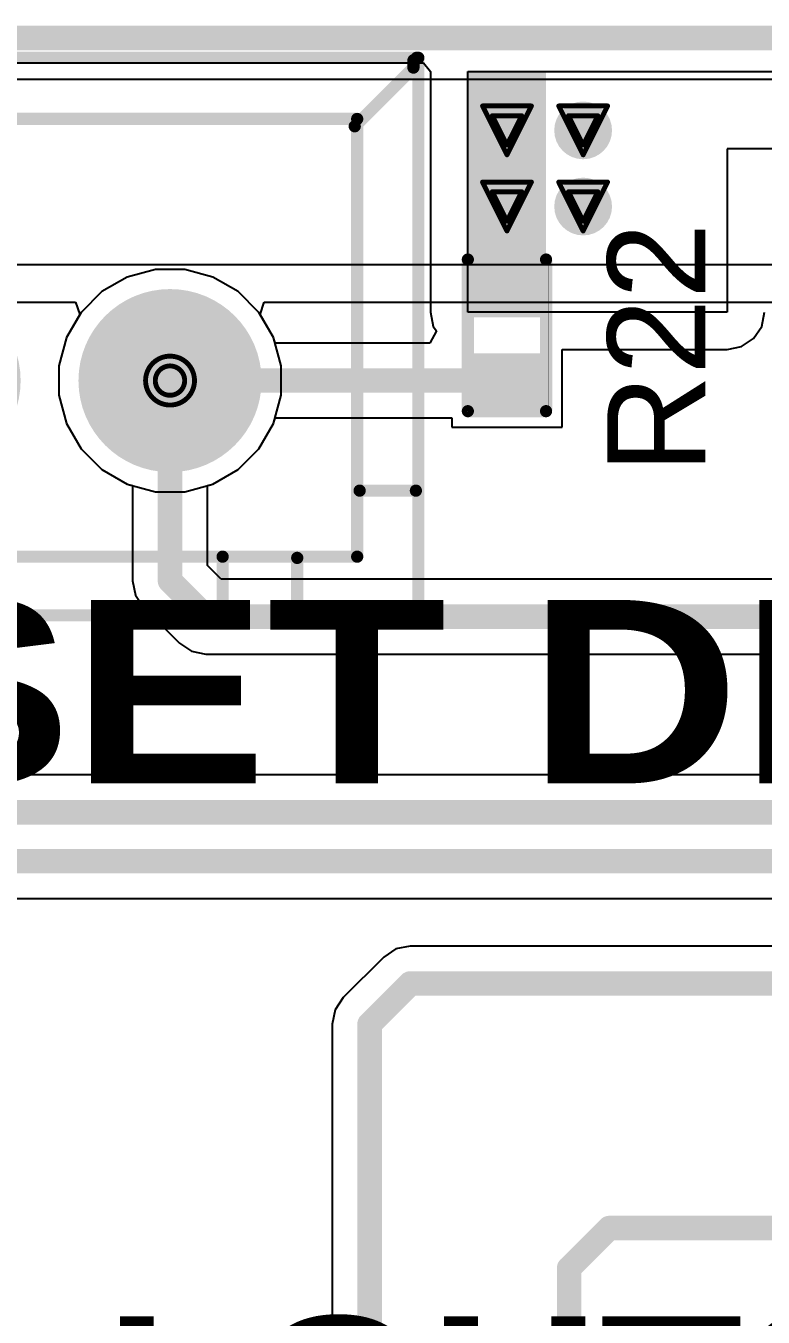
# Model space of a CAD drawing. Header units: inches. Extents: x -1 to 208, y -10 to 150.
# Drawn here: x 13.7 to 21.35, y 61.71 to 75.13 of the extents above; entities that cross this region are included whole.
import ezdxf

# ---------------------------------------------------------------- set-up
doc = ezdxf.new("R2010")
doc.units = ezdxf.units.IN
for name, color, linetype in [('Board Outline', 216, 'Continuous'), ('Bottom Layer', 5, 'Continuous'), ('Bottom Solder', 6, 'Continuous'), ('Drill Drawing', 1, 'Continuous'), ('Multi-Layer', 9, 'Continuous'), ('Pad Holes', 156, 'Continuous'), ('Top Layer', 1, 'Continuous'), ('Top Overlay', 2, 'Continuous'), ('Top Paste', 8, 'Continuous'), ('Top Solder', 216, 'Continuous'), ('Via Holes', 16, 'Continuous')]:
    doc.layers.add(name, color=color, linetype=linetype)
doc.styles.add('Arial', font='', dxfattribs={"height": 0.2})
doc.styles.add('Arial Black_Bold', font='', dxfattribs={"height": 0.2})
doc.styles.get('Arial').set_extended_font_data('Arial')
doc.styles.get('Arial Black_Bold').set_extended_font_data('Arial Black', bold=True)

# ---------------------------------------------------------------- blocks, each defined once
blk = doc.blocks.new('R___0402_56')
at = {"layer": 'Top Layer'}
for points in [[(-0.699, -0.318), (-0.699, 0.318), (-0.241, 0.318), (-0.241, -0.318)], [(0.241, -0.318), (0.241, 0.318), (0.699, 0.318), (0.699, -0.318)]]:
    blk.add_hatch(color=1, dxfattribs=at).paths.add_polyline_path(points)
at = {"layer": 'Top Paste'}
for points in [[(-0.699, -0.318), (-0.699, 0.318), (-0.241, 0.318), (-0.241, -0.318)], [(0.241, -0.318), (0.241, 0.318), (0.699, 0.318), (0.699, -0.318)]]:
    blk.add_hatch(color=8, dxfattribs=at).paths.add_polyline_path(points)
at = {"layer": 'Top Solder'}
for points in [[(-0.754, -0.373), (-0.754, 0.373), (-0.186, 0.373), (-0.186, -0.373)], [(0.186, -0.373), (0.186, 0.373), (0.754, 0.373), (0.754, -0.373)]]:
    blk.add_hatch(color=216, dxfattribs=at).paths.add_polyline_path(points)
at = {"layer": 'Top Overlay'}
for points in [[(-0.787, 0.406, 0.127, 0.127, 0), (0.787, 0.406, 0.127, 0.127, 0)], [(-0.787, 0.406, 0.127, 0.127, 0), (-0.787, -0.406, 0.127, 0.127, 0)], [(0.787, 0.406, 0.127, 0.127, 0), (0.787, -0.406, 0.127, 0.127, 0)], [(-0.787, -0.406, 0.127, 0.127, 0), (0.787, -0.406, 0.127, 0.127, 0)], [(-0.813, -0.432, 0.00323, 0.00323, 0), (0.813, -0.432, 0.00323, 0.00323, 0)]]:
    blk.add_lwpolyline(points, format="xyseb", dxfattribs=at)
for points in [[(-0.819, 0.406, 0.0635, 0.0635, 1), (-0.756, 0.406, 0.0635, 0.0635, 1)], [(-0.819, 0.406, 0.0635, 0.0635, 1), (-0.756, 0.406, 0.0635, 0.0635, 1)], [(0.756, 0.406, 0.0635, 0.0635, 1), (0.819, 0.406, 0.0635, 0.0635, 1)], [(0.756, 0.406, 0.0635, 0.0635, 1), (0.819, 0.406, 0.0635, 0.0635, 1)], [(-0.819, -0.406, 0.0635, 0.0635, 1), (-0.756, -0.406, 0.0635, 0.0635, 1)], [(-0.819, -0.406, 0.0635, 0.0635, 1), (-0.756, -0.406, 0.0635, 0.0635, 1)], [(0.756, -0.406, 0.0635, 0.0635, 1), (0.819, -0.406, 0.0635, 0.0635, 1)], [(0.756, -0.406, 0.0635, 0.0635, 1), (0.819, -0.406, 0.0635, 0.0635, 1)], [(-0.814, -0.432, 0.00161, 0.00161, 1), (-0.812, -0.432, 0.00161, 0.00161, 1)], [(0.812, -0.432, 0.00161, 0.00161, 1), (0.814, -0.432, 0.00161, 0.00161, 1)]]:
    blk.add_lwpolyline(points, format="xyseb", close=True, dxfattribs=at)
blk = doc.blocks.new('XH_2A_L_87')
at = {"layer": 'Bottom Layer'}
h = blk.add_hatch(color=5, dxfattribs=at)
edge = h.paths.add_edge_path()
edge.add_arc((-1.25095, 0), 0.899998, 0, 360)
h = blk.add_hatch(color=5, dxfattribs=at)
edge = h.paths.add_edge_path()
edge.add_arc((1.25095, 0), 0.899998, 0, 360)
at = {"layer": 'Bottom Solder'}
h = blk.add_hatch(color=6, dxfattribs=at)
edge = h.paths.add_edge_path()
edge.add_arc((-1.25095, 0), 0.950798, 0, 360)
h = blk.add_hatch(color=6, dxfattribs=at)
edge = h.paths.add_edge_path()
edge.add_arc((1.25095, 0), 0.950798, 0, 360)
at = {"layer": 'Multi-Layer'}
h = blk.add_hatch(color=9, dxfattribs=at)
edge = h.paths.add_edge_path()
edge.add_arc((-1.25095, 0), 0.899998, 0, 360)
h = blk.add_hatch(color=9, dxfattribs=at)
edge = h.paths.add_edge_path()
edge.add_arc((1.25095, 0), 0.899998, 0, 360)
at = {"layer": 'Pad Holes'}
h = blk.add_hatch(color=7, dxfattribs=at)
edge = h.paths.add_edge_path()
edge.add_arc((-1.25095, 0), 0.499999, 0, 360)
h = blk.add_hatch(color=7, dxfattribs=at)
edge = h.paths.add_edge_path()
edge.add_arc((1.25095, 0), 0.499999, 0, 360)
at = {"layer": 'Top Layer'}
h = blk.add_hatch(color=1, dxfattribs=at)
edge = h.paths.add_edge_path()
edge.add_arc((-1.25095, 0), 0.899998, 0, 360)
h = blk.add_hatch(color=1, dxfattribs=at)
edge = h.paths.add_edge_path()
edge.add_arc((1.25095, 0), 0.899998, 0, 360)
at = {"layer": 'Top Solder'}
h = blk.add_hatch(color=216, dxfattribs=at)
edge = h.paths.add_edge_path()
edge.add_arc((-1.25095, 0), 0.950798, 0, 360)
h = blk.add_hatch(color=216, dxfattribs=at)
edge = h.paths.add_edge_path()
edge.add_arc((1.25095, 0), 0.950798, 0, 360)
at = {"layer": 'Top Overlay'}
for points in [[(-3.68935, 3.3528, 0.127, 0.127, 0), (3.810762, 3.3528, 0.127, 0.127, 0)], [(-3.68935, -2.44729, 0.127, 0.127, 0), (-3.68935, 3.3528, 0.127, 0.127, 0)], [(-3.66395, 3.2512, 0.127, 0.127, 0), (-3.66395, 3.3274, 0.127, 0.127, 0)], [(3.77825, 3.2512, 0.127, 0.127, 0), (3.77825, 3.3274, 0.127, 0.127, 0)], [(3.82905, -2.4384, 0.127, 0.127, 0), (3.82905, 3.3528, 0.127, 0.127, 0)], [(-3.66395, 3.2512, 0.127, 0.127, 0), (-3.05435, 2.6416, 0.127, 0.127, 0)], [(3.16865, 2.6416, 0.127, 0.127, 0), (3.77825, 3.2512, 0.127, 0.127, 0)], [(-3.07975, 2.7178, 0.127, 0.127, 0), (3.19405, 2.7178, 0.127, 0.127, 0)], [(-3.07975, 2.6924, 0.127, 0.127, 0), (-3.05435, 2.6924, 0.127, 0.127, 0)], [(-3.07975, -1.8288, 0.127, 0.127, 0), (-3.07975, 2.6924, 0.127, 0.127, 0)], [(3.19405, -1.8288, 0.127, 0.127, 0), (3.19405, 2.7178, 0.127, 0.127, 0)], [(-3.68935, -0.9652, 0.127, 0.127, 0), (-3.10515, -0.9652, 0.127, 0.127, 0)], [(3.21945, -1.143, 0.127, 0.127, 0), (3.80365, -1.143, 0.127, 0.127, 0)], [(-3.07975, -1.8288, 0.127, 0.127, 0), (3.19405, -1.8288, 0.127, 0.127, 0)], [(-2.44475, -2.413, 0.127, 0.127, 0), (-2.44475, -1.8288, 0.127, 0.127, 0)], [(-1.67005, -2.4257, 0.127, 0.127, 0), (-1.67005, -1.8415, 0.127, 0.127, 0)], [(1.79705, -2.413, 0.127, 0.127, 0), (1.79705, -1.8288, 0.127, 0.127, 0)], [(2.57175, -2.4257, 0.127, 0.127, 0), (2.57175, -1.8415, 0.127, 0.127, 0)], [(-3.671062, -2.4384, 0.127, 0.127, 0), (3.82905, -2.4384, 0.127, 0.127, 0)]]:
    blk.add_lwpolyline(points, format="xyseb", dxfattribs=at)
for points in [[(-3.7211, 3.3528, 0.0635, 0.0635, 1), (-3.6576, 3.3528, 0.0635, 0.0635, 1)], [(-3.7211, 3.3528, 0.0635, 0.0635, 1), (-3.6576, 3.3528, 0.0635, 0.0635, 1)], [(-3.6957, 3.3274, 0.0635, 0.0635, 1), (-3.6322, 3.3274, 0.0635, 0.0635, 1)], [(3.7465, 3.3274, 0.0635, 0.0635, 1), (3.81, 3.3274, 0.0635, 0.0635, 1)], [(3.779012, 3.3528, 0.0635, 0.0635, 1), (3.842512, 3.3528, 0.0635, 0.0635, 1)], [(3.7973, 3.3528, 0.0635, 0.0635, 1), (3.8608, 3.3528, 0.0635, 0.0635, 1)], [(-3.6957, 3.2512, 0.0635, 0.0635, 1), (-3.6322, 3.2512, 0.0635, 0.0635, 1)], [(-3.6957, 3.2512, 0.0635, 0.0635, 1), (-3.6322, 3.2512, 0.0635, 0.0635, 1)], [(3.7465, 3.2512, 0.0635, 0.0635, 1), (3.81, 3.2512, 0.0635, 0.0635, 1)], [(3.7465, 3.2512, 0.0635, 0.0635, 1), (3.81, 3.2512, 0.0635, 0.0635, 1)], [(-3.1115, 2.7178, 0.0635, 0.0635, 1), (-3.048, 2.7178, 0.0635, 0.0635, 1)], [(-3.1115, 2.6924, 0.0635, 0.0635, 1), (-3.048, 2.6924, 0.0635, 0.0635, 1)], [(-3.1115, 2.6924, 0.0635, 0.0635, 1), (-3.048, 2.6924, 0.0635, 0.0635, 1)], [(-3.0861, 2.6924, 0.0635, 0.0635, 1), (-3.0226, 2.6924, 0.0635, 0.0635, 1)], [(-3.0861, 2.6416, 0.0635, 0.0635, 1), (-3.0226, 2.6416, 0.0635, 0.0635, 1)], [(3.1369, 2.6416, 0.0635, 0.0635, 1), (3.2004, 2.6416, 0.0635, 0.0635, 1)], [(3.1623, 2.7178, 0.0635, 0.0635, 1), (3.2258, 2.7178, 0.0635, 0.0635, 1)], [(3.1623, 2.7178, 0.0635, 0.0635, 1), (3.2258, 2.7178, 0.0635, 0.0635, 1)], [(-3.7211, -0.9652, 0.0635, 0.0635, 1), (-3.6576, -0.9652, 0.0635, 0.0635, 1)], [(-3.1369, -0.9652, 0.0635, 0.0635, 1), (-3.0734, -0.9652, 0.0635, 0.0635, 1)], [(3.1877, -1.143, 0.0635, 0.0635, 1), (3.2512, -1.143, 0.0635, 0.0635, 1)], [(3.7719, -1.143, 0.0635, 0.0635, 1), (3.8354, -1.143, 0.0635, 0.0635, 1)], [(-3.1115, -1.8288, 0.0635, 0.0635, 1), (-3.048, -1.8288, 0.0635, 0.0635, 1)], [(-3.1115, -1.8288, 0.0635, 0.0635, 1), (-3.048, -1.8288, 0.0635, 0.0635, 1)], [(-2.4765, -1.8288, 0.0635, 0.0635, 1), (-2.413, -1.8288, 0.0635, 0.0635, 1)], [(-1.7018, -1.8415, 0.0635, 0.0635, 1), (-1.6383, -1.8415, 0.0635, 0.0635, 1)], [(1.7653, -1.8288, 0.0635, 0.0635, 1), (1.8288, -1.8288, 0.0635, 0.0635, 1)], [(2.54, -1.8415, 0.0635, 0.0635, 1), (2.6035, -1.8415, 0.0635, 0.0635, 1)], [(3.1623, -1.8288, 0.0635, 0.0635, 1), (3.2258, -1.8288, 0.0635, 0.0635, 1)], [(3.1623, -1.8288, 0.0635, 0.0635, 1), (3.2258, -1.8288, 0.0635, 0.0635, 1)], [(-3.7211, -2.44729, 0.0635, 0.0635, 1), (-3.6576, -2.44729, 0.0635, 0.0635, 1)], [(-3.702812, -2.4384, 0.0635, 0.0635, 1), (-3.639312, -2.4384, 0.0635, 0.0635, 1)], [(-2.4765, -2.413, 0.0635, 0.0635, 1), (-2.413, -2.413, 0.0635, 0.0635, 1)], [(-1.7018, -2.4257, 0.0635, 0.0635, 1), (-1.6383, -2.4257, 0.0635, 0.0635, 1)], [(1.7653, -2.413, 0.0635, 0.0635, 1), (1.8288, -2.413, 0.0635, 0.0635, 1)], [(2.54, -2.4257, 0.0635, 0.0635, 1), (2.6035, -2.4257, 0.0635, 0.0635, 1)], [(3.7973, -2.4384, 0.0635, 0.0635, 1), (3.8608, -2.4384, 0.0635, 0.0635, 1)], [(3.7973, -2.4384, 0.0635, 0.0635, 1), (3.8608, -2.4384, 0.0635, 0.0635, 1)]]:
    blk.add_lwpolyline(points, format="xyseb", close=True, dxfattribs=at)

msp = doc.modelspace()

# ---------------------------------------------------------------- hatches: boundary and pattern name
at = {"layer": 'Bottom Layer'}
h = msp.add_hatch(color=5, dxfattribs=at)
edge = h.paths.add_edge_path()
edge.add_arc((18.694, 74.041), 0.3, 0, 360)
h = msp.add_hatch(color=5, dxfattribs=at)
edge = h.paths.add_edge_path()
edge.add_arc((19.485, 74.041), 0.3, 0, 360)
h = msp.add_hatch(color=5, dxfattribs=at)
edge = h.paths.add_edge_path()
edge.add_arc((18.694, 73.25), 0.3, 0, 360)
h = msp.add_hatch(color=5, dxfattribs=at)
edge = h.paths.add_edge_path()
edge.add_arc((19.485, 73.25), 0.3, 0, 360)
at = {"layer": 'Top Layer'}
msp.add_hatch(color=1, dxfattribs=at).paths.add_polyline_path([(18.288, 72.153), (19.101, 72.153), (19.101, 74.652), (18.288, 74.652)])
h = msp.add_hatch(color=1, dxfattribs=at)
edge = h.paths.add_edge_path()
edge.add_arc((18.694, 74.041), 0.3, 0, 360)
h = msp.add_hatch(color=1, dxfattribs=at)
edge = h.paths.add_edge_path()
edge.add_arc((19.485, 74.041), 0.3, 0, 360)
h = msp.add_hatch(color=1, dxfattribs=at)
edge = h.paths.add_edge_path()
edge.add_arc((18.694, 73.25), 0.3, 0, 360)
h = msp.add_hatch(color=1, dxfattribs=at)
edge = h.paths.add_edge_path()
edge.add_arc((19.485, 73.25), 0.3, 0, 360)
at = {"layer": 'Via Holes'}
h = msp.add_hatch(color=7, dxfattribs=at)
edge = h.paths.add_edge_path()
edge.add_arc((18.694, 74.041), 0.15, 0, 360)
h = msp.add_hatch(color=7, dxfattribs=at)
edge = h.paths.add_edge_path()
edge.add_arc((19.485, 74.041), 0.15, 0, 360)
h = msp.add_hatch(color=7, dxfattribs=at)
edge = h.paths.add_edge_path()
edge.add_arc((18.694, 73.25), 0.15, 0, 360)
h = msp.add_hatch(color=7, dxfattribs=at)
edge = h.paths.add_edge_path()
edge.add_arc((19.485, 73.25), 0.15, 0, 360)

# ---------------------------------------------------------------- linework, layer by layer
at = {"layer": 'Board Outline'}
msp.add_lwpolyline([(1.2, 75, 0.254, 0.254, 0), (78.8, 75, 0.254, 0.254, 0)], format="xyseb", dxfattribs=at)
at = {"layer": 'Bottom Layer'}
for p, q in [((4.971, 74.574), (62.549, 74.574)), ((26.098, 72.644), (10.429, 72.644)), ((10.817, 72.256), (14.216, 72.256)), ((14.216, 72.256), (14.259, 72.129)), ((16.132, 72.129), (16.175, 72.256)), ((16.175, 72.256), (26.098, 72.256)), ((14.259, 72.129), (14.12, 71.888)), ((16.271, 71.888), (16.132, 72.129)), ((14.12, 71.888), (14.042, 71.594)), ((16.35, 71.594), (16.271, 71.888)), ((14.042, 71.594), (14.042, 71.29)), ((16.35, 71.29), (16.35, 71.594)), ((14.042, 71.29), (14.12, 70.997)), ((16.271, 70.997), (16.35, 71.29)), ((14.12, 70.997), (14.272, 70.734)), ((16.119, 70.734), (16.271, 70.997)), ((14.272, 70.734), (14.487, 70.519)), ((15.904, 70.519), (16.119, 70.734)), ((14.487, 70.519), (14.75, 70.367)), ((15.641, 70.367), (15.904, 70.519)), ((14.75, 70.367), (14.807, 70.352)), ((14.807, 70.352), (14.807, 69.362)), ((15.584, 70.352), (15.641, 70.367)), ((15.584, 69.523), (15.584, 70.352)), ((15.728, 69.379), (15.584, 69.523)), ((14.807, 69.362), (14.837, 69.213)), ((32.396, 69.379), (15.728, 69.379)), ((14.837, 69.213), (14.921, 69.087)), ((14.921, 69.087), (15.293, 68.716)), ((15.293, 68.716), (15.419, 68.631)), ((15.419, 68.631), (15.567, 68.602)), ((15.567, 68.602), (22.313, 68.602))]:
    msp.add_line(p, q, dxfattribs=at)
for points in [[(15.196, 69.362, 0.254, 0.254, 0), (15.196, 71.442, 0.254, 0.254, 0)], [(15.196, 69.362, 0.254, 0.254, 0), (15.567, 68.99, 0.254, 0.254, 0)], [(15.567, 68.99, 0.254, 0.254, 0), (32.791, 68.99, 0.254, 0.254, 0)]]:
    msp.add_lwpolyline(points, format="xyseb", dxfattribs=at)
for points in [[(15.132, 71.442, 0.127, 0.127, 1), (15.259, 71.442, 0.127, 0.127, 1)], [(15.132, 69.362, 0.127, 0.127, 1), (15.259, 69.362, 0.127, 0.127, 1)], [(15.132, 69.362, 0.127, 0.127, 1), (15.259, 69.362, 0.127, 0.127, 1)], [(15.504, 68.99, 0.127, 0.127, 1), (15.631, 68.99, 0.127, 0.127, 1)], [(15.504, 68.99, 0.127, 0.127, 1), (15.631, 68.99, 0.127, 0.127, 1)]]:
    msp.add_lwpolyline(points, format="xyseb", close=True, dxfattribs=at)
at = {"layer": 'Drill Drawing'}
for points in [[(18.44, 74.295, 0.0508, 0.0508, 0), (18.948, 74.295, 0.0508, 0.0508, 0)], [(18.44, 74.295, 0.0508, 0.0508, 0), (18.694, 73.787, 0.0508, 0.0508, 0)], [(18.694, 73.787, 0.0508, 0.0508, 0), (18.948, 74.295, 0.0508, 0.0508, 0)], [(19.231, 74.295, 0.0508, 0.0508, 0), (19.739, 74.295, 0.0508, 0.0508, 0)], [(19.231, 74.295, 0.0508, 0.0508, 0), (19.485, 73.787, 0.0508, 0.0508, 0)], [(19.485, 73.787, 0.0508, 0.0508, 0), (19.739, 74.295, 0.0508, 0.0508, 0)], [(18.542, 74.193, 0.0508, 0.0508, 0), (18.847, 74.193, 0.0508, 0.0508, 0)], [(18.542, 74.193, 0.0508, 0.0508, 0), (18.694, 73.889, 0.0508, 0.0508, 0)], [(18.694, 73.889, 0.0508, 0.0508, 0), (18.847, 74.193, 0.0508, 0.0508, 0)], [(19.333, 74.193, 0.0508, 0.0508, 0), (19.638, 74.193, 0.0508, 0.0508, 0)], [(19.333, 74.193, 0.0508, 0.0508, 0), (19.485, 73.889, 0.0508, 0.0508, 0)], [(19.485, 73.889, 0.0508, 0.0508, 0), (19.638, 74.193, 0.0508, 0.0508, 0)], [(18.44, 73.504, 0.0508, 0.0508, 0), (18.948, 73.504, 0.0508, 0.0508, 0)], [(18.44, 73.504, 0.0508, 0.0508, 0), (18.694, 72.996, 0.0508, 0.0508, 0)], [(18.694, 72.996, 0.0508, 0.0508, 0), (18.948, 73.504, 0.0508, 0.0508, 0)], [(19.231, 73.504, 0.0508, 0.0508, 0), (19.739, 73.504, 0.0508, 0.0508, 0)], [(19.231, 73.504, 0.0508, 0.0508, 0), (19.485, 72.996, 0.0508, 0.0508, 0)], [(19.485, 72.996, 0.0508, 0.0508, 0), (19.739, 73.504, 0.0508, 0.0508, 0)], [(18.542, 73.403, 0.0508, 0.0508, 0), (18.847, 73.403, 0.0508, 0.0508, 0)], [(18.542, 73.403, 0.0508, 0.0508, 0), (18.694, 73.098, 0.0508, 0.0508, 0)], [(18.694, 73.098, 0.0508, 0.0508, 0), (18.847, 73.403, 0.0508, 0.0508, 0)], [(19.333, 73.403, 0.0508, 0.0508, 0), (19.638, 73.403, 0.0508, 0.0508, 0)], [(19.333, 73.403, 0.0508, 0.0508, 0), (19.485, 73.098, 0.0508, 0.0508, 0)], [(19.485, 73.098, 0.0508, 0.0508, 0), (19.638, 73.403, 0.0508, 0.0508, 0)]]:
    msp.add_lwpolyline(points, format="xyseb", dxfattribs=at)
for points in [[(18.428, 74.295, 0.0254, 0.0254, 1), (18.453, 74.295, 0.0254, 0.0254, 1)], [(18.428, 74.295, 0.0254, 0.0254, 1), (18.453, 74.295, 0.0254, 0.0254, 1)], [(18.936, 74.295, 0.0254, 0.0254, 1), (18.961, 74.295, 0.0254, 0.0254, 1)], [(18.936, 74.295, 0.0254, 0.0254, 1), (18.961, 74.295, 0.0254, 0.0254, 1)], [(19.219, 74.295, 0.0254, 0.0254, 1), (19.244, 74.295, 0.0254, 0.0254, 1)], [(19.219, 74.295, 0.0254, 0.0254, 1), (19.244, 74.295, 0.0254, 0.0254, 1)], [(19.727, 74.295, 0.0254, 0.0254, 1), (19.752, 74.295, 0.0254, 0.0254, 1)], [(19.727, 74.295, 0.0254, 0.0254, 1), (19.752, 74.295, 0.0254, 0.0254, 1)], [(18.529, 74.193, 0.0254, 0.0254, 1), (18.555, 74.193, 0.0254, 0.0254, 1)], [(18.529, 74.193, 0.0254, 0.0254, 1), (18.555, 74.193, 0.0254, 0.0254, 1)], [(18.834, 74.193, 0.0254, 0.0254, 1), (18.86, 74.193, 0.0254, 0.0254, 1)], [(18.834, 74.193, 0.0254, 0.0254, 1), (18.86, 74.193, 0.0254, 0.0254, 1)], [(19.32, 74.193, 0.0254, 0.0254, 1), (19.346, 74.193, 0.0254, 0.0254, 1)], [(19.32, 74.193, 0.0254, 0.0254, 1), (19.346, 74.193, 0.0254, 0.0254, 1)], [(19.625, 74.193, 0.0254, 0.0254, 1), (19.65, 74.193, 0.0254, 0.0254, 1)], [(19.625, 74.193, 0.0254, 0.0254, 1), (19.65, 74.193, 0.0254, 0.0254, 1)], [(18.682, 73.889, 0.0254, 0.0254, 1), (18.707, 73.889, 0.0254, 0.0254, 1)], [(18.682, 73.889, 0.0254, 0.0254, 1), (18.707, 73.889, 0.0254, 0.0254, 1)], [(19.473, 73.889, 0.0254, 0.0254, 1), (19.498, 73.889, 0.0254, 0.0254, 1)], [(19.473, 73.889, 0.0254, 0.0254, 1), (19.498, 73.889, 0.0254, 0.0254, 1)], [(18.682, 73.787, 0.0254, 0.0254, 1), (18.707, 73.787, 0.0254, 0.0254, 1)], [(18.682, 73.787, 0.0254, 0.0254, 1), (18.707, 73.787, 0.0254, 0.0254, 1)], [(19.473, 73.787, 0.0254, 0.0254, 1), (19.498, 73.787, 0.0254, 0.0254, 1)], [(19.473, 73.787, 0.0254, 0.0254, 1), (19.498, 73.787, 0.0254, 0.0254, 1)], [(18.428, 73.504, 0.0254, 0.0254, 1), (18.453, 73.504, 0.0254, 0.0254, 1)], [(18.428, 73.504, 0.0254, 0.0254, 1), (18.453, 73.504, 0.0254, 0.0254, 1)], [(18.936, 73.504, 0.0254, 0.0254, 1), (18.961, 73.504, 0.0254, 0.0254, 1)], [(18.936, 73.504, 0.0254, 0.0254, 1), (18.961, 73.504, 0.0254, 0.0254, 1)], [(19.219, 73.504, 0.0254, 0.0254, 1), (19.244, 73.504, 0.0254, 0.0254, 1)], [(19.219, 73.504, 0.0254, 0.0254, 1), (19.244, 73.504, 0.0254, 0.0254, 1)], [(19.727, 73.504, 0.0254, 0.0254, 1), (19.752, 73.504, 0.0254, 0.0254, 1)], [(19.727, 73.504, 0.0254, 0.0254, 1), (19.752, 73.504, 0.0254, 0.0254, 1)], [(18.529, 73.403, 0.0254, 0.0254, 1), (18.555, 73.403, 0.0254, 0.0254, 1)], [(18.529, 73.403, 0.0254, 0.0254, 1), (18.555, 73.403, 0.0254, 0.0254, 1)], [(18.834, 73.403, 0.0254, 0.0254, 1), (18.86, 73.403, 0.0254, 0.0254, 1)], [(18.834, 73.403, 0.0254, 0.0254, 1), (18.86, 73.403, 0.0254, 0.0254, 1)], [(19.32, 73.403, 0.0254, 0.0254, 1), (19.346, 73.403, 0.0254, 0.0254, 1)], [(19.32, 73.403, 0.0254, 0.0254, 1), (19.346, 73.403, 0.0254, 0.0254, 1)], [(19.625, 73.403, 0.0254, 0.0254, 1), (19.65, 73.403, 0.0254, 0.0254, 1)], [(19.625, 73.403, 0.0254, 0.0254, 1), (19.65, 73.403, 0.0254, 0.0254, 1)], [(18.682, 73.098, 0.0254, 0.0254, 1), (18.707, 73.098, 0.0254, 0.0254, 1)], [(18.682, 73.098, 0.0254, 0.0254, 1), (18.707, 73.098, 0.0254, 0.0254, 1)], [(19.473, 73.098, 0.0254, 0.0254, 1), (19.498, 73.098, 0.0254, 0.0254, 1)], [(19.473, 73.098, 0.0254, 0.0254, 1), (19.498, 73.098, 0.0254, 0.0254, 1)], [(18.682, 72.996, 0.0254, 0.0254, 1), (18.707, 72.996, 0.0254, 0.0254, 1)], [(18.682, 72.996, 0.0254, 0.0254, 1), (18.707, 72.996, 0.0254, 0.0254, 1)], [(19.473, 72.996, 0.0254, 0.0254, 1), (19.498, 72.996, 0.0254, 0.0254, 1)], [(19.473, 72.996, 0.0254, 0.0254, 1), (19.498, 72.996, 0.0254, 0.0254, 1)], [(15.45, 71.442, 0.0508, 0.0508, 1), (14.942, 71.442, 0.0508, 0.0508, 1)], [(15.348, 71.442, 0.0508, 0.0508, 1), (15.043, 71.442, 0.0508, 0.0508, 1)], [(14.929, 71.442, 0.0254, 0.0254, 1), (14.954, 71.442, 0.0254, 0.0254, 1)], [(15.031, 71.442, 0.0254, 0.0254, 1), (15.056, 71.442, 0.0254, 0.0254, 1)], [(15.335, 71.442, 0.0254, 0.0254, 1), (15.361, 71.442, 0.0254, 0.0254, 1)], [(15.437, 71.442, 0.0254, 0.0254, 1), (15.462, 71.442, 0.0254, 0.0254, 1)]]:
    msp.add_lwpolyline(points, format="xyseb", close=True, dxfattribs=at)
at = {"layer": 'Top Layer'}
for p, q in [((4.259, 74.741), (17.826, 74.741)), ((17.826, 74.741), (17.9, 74.652)), ((17.9, 74.652), (17.9, 72.153)), ((18.288, 72.153), (18.288, 74.652)), ((18.288, 74.652), (30.116, 74.652)), ((23.724, 73.849), (20.98, 73.849)), ((20.98, 73.849), (20.98, 72.153)), ((15.044, 72.596), (14.75, 72.518)), ((15.348, 72.596), (15.044, 72.596)), ((15.641, 72.518), (15.348, 72.596)), ((14.75, 72.518), (14.487, 72.366)), ((15.904, 72.366), (15.641, 72.518)), ((14.487, 72.366), (14.272, 72.151)), ((16.119, 72.151), (15.904, 72.366)), ((14.272, 72.151), (14.12, 71.888)), ((16.271, 71.888), (16.119, 72.151)), ((17.9, 72.153), (17.929, 72.005)), ((20.98, 72.153), (18.288, 72.153)), ((21.339, 72.005), (21.369, 72.153)), ((17.961, 71.958), (17.893, 71.831)), ((17.929, 72.005), (17.961, 71.958)), ((21.255, 71.879), (21.339, 72.005)), ((14.12, 71.888), (14.042, 71.594)), ((16.286, 71.831), (16.271, 71.888)), ((17.893, 71.831), (16.286, 71.831)), ((19.266, 70.96), (19.266, 71.765)), ((19.266, 71.765), (20.98, 71.765)), ((20.98, 71.765), (21.129, 71.795)), ((21.129, 71.795), (21.255, 71.879)), ((14.042, 71.594), (14.042, 71.29)), ((14.042, 71.29), (14.12, 70.997)), ((14.12, 70.997), (14.272, 70.734)), ((16.119, 70.734), (16.271, 70.997)), ((16.271, 70.997), (16.286, 71.054)), ((16.286, 71.054), (18.123, 71.054)), ((18.123, 71.054), (18.123, 70.96)), ((18.123, 70.96), (19.266, 70.96)), ((14.272, 70.734), (14.487, 70.519)), ((15.904, 70.519), (16.119, 70.734)), ((14.487, 70.519), (14.75, 70.367)), ((15.641, 70.367), (15.904, 70.519)), ((14.75, 70.367), (15.044, 70.288)), ((15.044, 70.288), (15.348, 70.288)), ((15.348, 70.288), (15.641, 70.367)), ((23.194, 67.347), (9.342, 67.347)), ((10.595, 66.062), (30.239, 66.062)), ((17.541, 65.539), (17.415, 65.455)), ((17.69, 65.569), (17.541, 65.539)), ((30.239, 65.569), (17.69, 65.569)), ((17.415, 65.455), (16.993, 65.033)), ((16.993, 65.033), (16.909, 64.907)), ((16.909, 64.907), (16.879, 64.758)), ((16.879, 64.758), (16.879, 55.693))]:
    msp.add_line(p, q, dxfattribs=at)
for points in [[(15.196, 71.442, 0.254, 0.254, 0), (18.694, 71.442, 0.254, 0.254, 0)], [(9.342, 66.958, 0.254, 0.254, 0), (28.77, 66.958, 0.254, 0.254, 0)], [(10.434, 66.45, 0.254, 0.254, 0), (31.243, 66.45, 0.254, 0.254, 0)], [(17.268, 64.758, 0.254, 0.254, 0), (17.69, 65.18, 0.254, 0.254, 0)], [(17.69, 65.18, 0.254, 0.254, 0), (31.442, 65.18, 0.254, 0.254, 0)], [(17.268, 54.878, 0.254, 0.254, 0), (17.268, 64.758, 0.254, 0.254, 0)], [(19.34, 62.223, 0.254, 0.254, 0), (19.757, 62.64, 0.254, 0.254, 0)], [(19.757, 62.64, 0.254, 0.254, 0), (31.243, 62.64, 0.254, 0.254, 0)], [(19.34, 54.878, 0.254, 0.254, 0), (19.34, 62.223, 0.254, 0.254, 0)]]:
    msp.add_lwpolyline(points, format="xyseb", dxfattribs=at)
for points in [[(15.132, 71.442, 0.127, 0.127, 1), (15.259, 71.442, 0.127, 0.127, 1)], [(18.631, 71.442, 0.127, 0.127, 1), (18.758, 71.442, 0.127, 0.127, 1)], [(17.626, 65.18, 0.127, 0.127, 1), (17.753, 65.18, 0.127, 0.127, 1)], [(17.626, 65.18, 0.127, 0.127, 1), (17.753, 65.18, 0.127, 0.127, 1)], [(17.204, 64.758, 0.127, 0.127, 1), (17.331, 64.758, 0.127, 0.127, 1)], [(17.204, 64.758, 0.127, 0.127, 1), (17.331, 64.758, 0.127, 0.127, 1)], [(19.693, 62.64, 0.127, 0.127, 1), (19.82, 62.64, 0.127, 0.127, 1)], [(19.693, 62.64, 0.127, 0.127, 1), (19.82, 62.64, 0.127, 0.127, 1)], [(19.276, 62.223, 0.127, 0.127, 1), (19.403, 62.223, 0.127, 0.127, 1)], [(19.276, 62.223, 0.127, 0.127, 1), (19.403, 62.223, 0.127, 0.127, 1)]]:
    msp.add_lwpolyline(points, format="xyseb", close=True, dxfattribs=at)

# ---------------------------------------------------------------- block references
msp.add_blockref('XH_2A_L_87', (13.945, 71.442))
at = {"rotation": 90}
msp.add_blockref('R___0402_56', (18.694, 71.912), dxfattribs=at)

# ---------------------------------------------------------------- texts
at = {"layer": 'Top Overlay'}
for s, height, rotation, style, p in [('R22', 1.016, 90, 'Arial', (20.752, 70.477)), ('LOUT2', 1.524, 360, 'Arial Black_Bold', (14.512, 60.198))]:
    msp.add_text(s, height=height, rotation=rotation, dxfattribs=dict(at, style=style)).set_placement(p)
at = {"layer": 'Top Overlay', "style": 'Arial Black_Bold'}
msp.add_text('HSET DET', height=1.905, dxfattribs=at).set_placement((9.942, 67.259))

doc.saveas('drawing.dxf')
